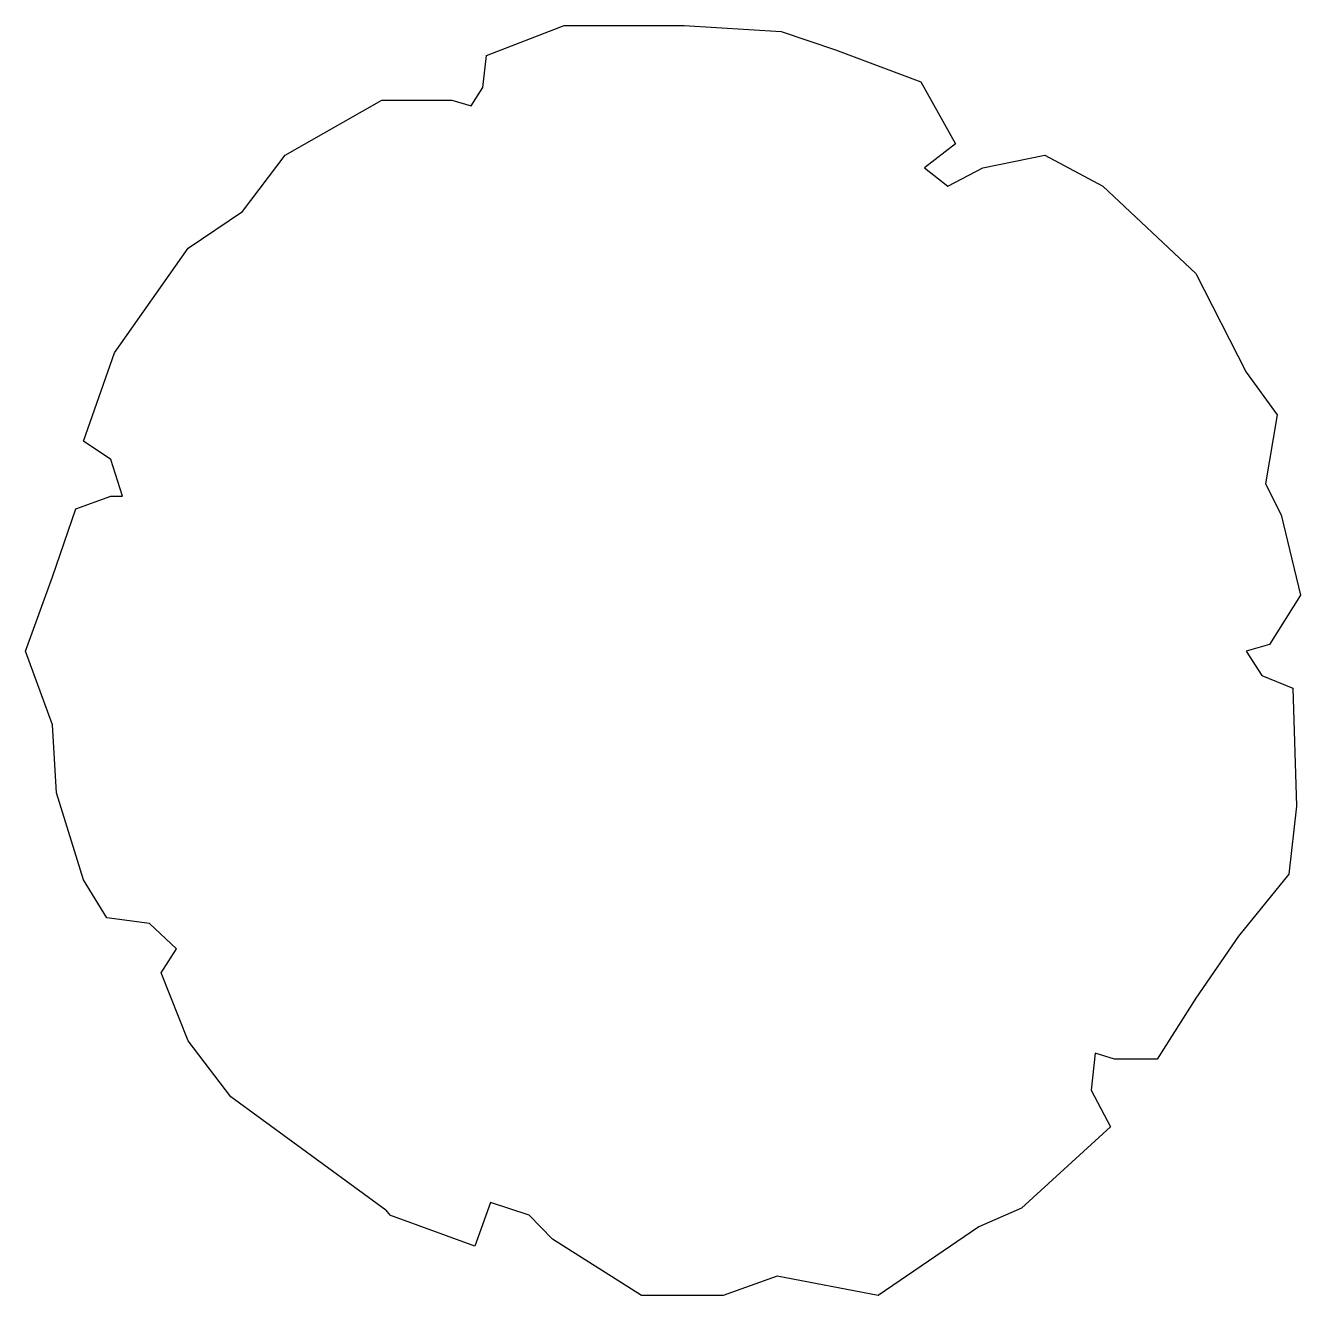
# Model space of a CAD drawing. Extents: x 325325 to 326353, y 65504 to 66529.
import ezdxf

# ---------------------------------------------------------------- set-up
doc = ezdxf.new("R2010")
doc.units = 0
doc.header["$MEASUREMENT"] = 0
doc.layers.get('0').update_dxf_attribs({"linetype": 'CONTINUOUS'})

msp = doc.modelspace()

# ---------------------------------------------------------------- linework, layer by layer
at = {"color": 7, "linetype": 'CONTINUOUS'}
for p, q in [((325697.2, 66504.3), (325759.7, 66528.5)), ((325759.7, 66528.5), (325856.6, 66528.5)), ((325856.6, 66528.5), (325934.7, 66523.8)), ((325934.7, 66523.8), (325978.5, 66509)), ((325694.1, 66478.5), (325697.2, 66504.3)), ((325978.5, 66509), (326047.2, 66483.2)), ((326047.2, 66483.2), (326075.3, 66433.2)), ((325534.7, 66423.8), (325612.8, 66468.4)), ((325612.8, 66468.4), (325669.1, 66468.4)), ((325669.1, 66468.4), (325684.7, 66463.7)), ((325684.7, 66463.7), (325694.1, 66478.5)), ((326075.3, 66433.2), (326050.3, 66413.7)), ((325500.3, 66378.5), (325534.7, 66423.8)), ((326097.2, 66413.7), (326147.2, 66423.8)), ((326147.2, 66423.8), (326194.1, 66398.8)), ((326050.3, 66413.7), (326069.1, 66398.8)), ((326069.1, 66398.8), (326097.2, 66413.7)), ((326194.1, 66398.8), (326269.1, 66328.5)), ((325456.6, 66348.8), (325500.3, 66378.5)), ((325397.2, 66264.4), (325456.6, 66348.8)), ((326269.1, 66328.5), (326309.7, 66248.8)), ((325372.2, 66193.4), (325397.2, 66264.4)), ((326309.7, 66248.8), (326334.7, 66214.4)), ((326334.7, 66214.4), (326325.3, 66159)), ((325394.1, 66178.5), (325372.2, 66193.4)), ((325403.5, 66148.8), (325394.1, 66178.5)), ((326325.3, 66159), (326337.8, 66134)), ((325366, 66138.7), (325394.1, 66148.8)), ((325394.1, 66148.8), (325403.5, 66148.8)), ((325347.2, 66084), (325366, 66138.7)), ((326337.8, 66134), (326353.5, 66069.1)), ((325325.3, 66023.8), (325347.2, 66084)), ((326353.5, 66069.1), (326328.5, 66029.3)), ((326328.5, 66029.3), (326309.7, 66023.8)), ((325347.2, 65964.4), (325325.3, 66023.8)), ((326309.7, 66023.8), (326322.2, 66004.3)), ((326322.2, 66004.3), (326347.2, 65994.1)), ((326347.2, 65994.1), (326350.3, 65898.8)), ((325350.3, 65909.8), (325347.2, 65964.4)), ((325372.2, 65839.4), (325350.3, 65909.8)), ((326350.3, 65898.8), (326344.1, 65844.1)), ((326344.1, 65844.1), (326303.5, 65794.1)), ((325391, 65809), (325372.2, 65839.4)), ((325425.3, 65804.3), (325391, 65809)), ((325447.2, 65784), (325425.3, 65804.3)), ((326303.5, 65794.1), (326269.1, 65744.1)), ((325434.7, 65764.4), (325447.2, 65784)), ((325456.6, 65709.8), (325434.7, 65764.4)), ((326269.1, 65744.1), (326237.8, 65694.9)), ((325491, 65664.4), (325456.6, 65709.8)), ((326187.8, 65699.6), (326184.7, 65669.9)), ((326203.5, 65694.9), (326187.8, 65699.6)), ((326237.8, 65694.9), (326203.5, 65694.9)), ((326184.7, 65669.9), (326200.3, 65640.2)), ((325616, 65573), (325491, 65664.4)), ((326200.3, 65640.2), (326128.5, 65574.6)), ((325700.3, 65579.3), (325687.8, 65544.1)), ((325731.6, 65569.1), (325700.3, 65579.3)), ((326128.5, 65574.6), (326094.1, 65559.8)), ((325616, 65573), (325619.1, 65569.1)), ((325687.8, 65544.1), (325619.1, 65569.1)), ((325750.3, 65549.6), (325731.6, 65569.1)), ((326094.1, 65559.8), (326012.8, 65504.3)), ((325822.2, 65504.3), (325750.3, 65549.6)), ((325931.6, 65519.9), (325887.8, 65504.3)), ((326012.8, 65504.3), (325931.6, 65519.9)), ((325887.8, 65504.3), (325822.2, 65504.3))]:
    msp.add_line(p, q, dxfattribs=at)

doc.saveas('drawing.dxf')
